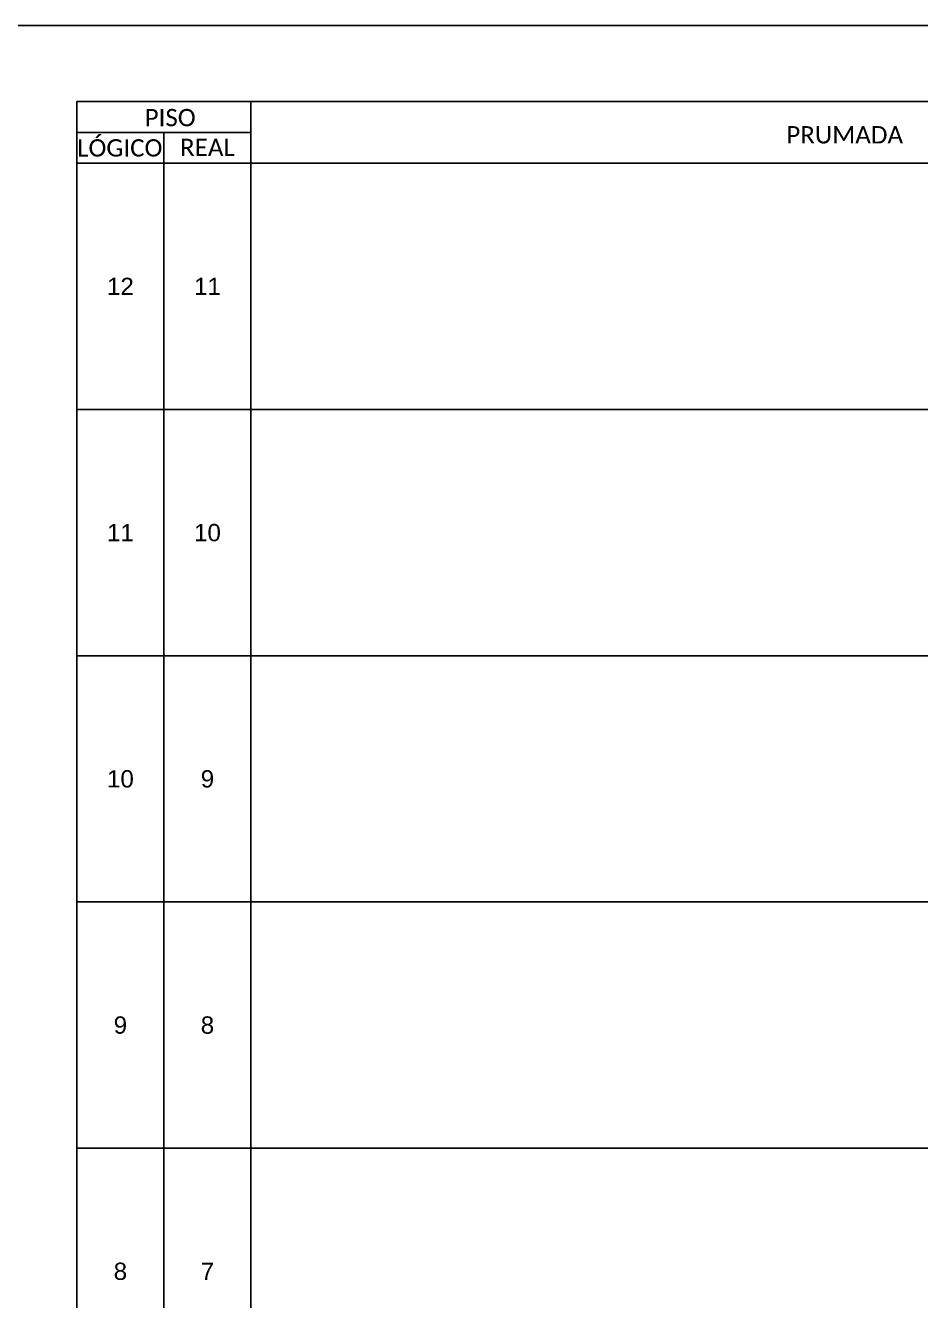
# Model space of a CAD drawing. Header units: metres. Extents: x -0.1 to 58.9, y -0.1 to 41.6.
# Drawn here: x 43.94 to 48.65, y 34.92 to 41.62 of the extents above; entities that cross this region are included whole.
import ezdxf
from ezdxf.enums import TextEntityAlignment as Align

# ---------------------------------------------------------------- set-up
doc = ezdxf.new("R2010")
doc.units = ezdxf.units.M
doc.styles.add('ARIAL', font='arial.ttf')
doc.styles.add('WMF-Calibri0', font='calibri.ttf')

msp = doc.modelspace()

# ---------------------------------------------------------------- linework, layer by layer
at = {"color": 7}
msp.add_lwpolyline([(-0.1201, -0.0779), (58.9181, -0.0779), (58.9181, 41.6209), (-0.1201, 41.6209)], close=True, dxfattribs=at)
at = {"color": 0}
for points in [[(44.2118, 41.0591), (45.1271, 41.0591), (45.1271, 41.2217), (44.2118, 41.2217)], [(44.2118, 40.8965), (45.1271, 40.8965), (45.1271, 41.0591), (44.2118, 41.0591)]]:
    msp.add_lwpolyline(points, close=True, dxfattribs=at)
for points in [[(45.1271, 40.8965), (52.9972, 40.8965), (52.9972, 41.2217), (45.1271, 41.2217), (45.1271, 41.2217), (45.1271, 41.0591)], [(44.6694, 40.8965), (44.6694, 41.0591)]]:
    msp.add_lwpolyline(points)
for points in [[(44.2118, 40.8965), (44.6694, 40.8965), (44.6694, 39.6016), (44.2118, 39.6016)], [(44.6694, 40.8965), (45.1271, 40.8965), (45.1271, 39.6016), (44.6694, 39.6016)], [(45.1271, 40.8965), (51.6242, 40.8965), (51.6242, 39.6016), (45.1271, 39.6016)], [(44.2118, 39.6016), (44.6694, 39.6016), (44.6694, 38.3067), (44.2118, 38.3067)], [(44.6694, 39.6016), (45.1271, 39.6016), (45.1271, 38.3067), (44.6694, 38.3067)], [(45.1271, 39.6016), (51.6242, 39.6016), (51.6242, 38.3067), (45.1271, 38.3067)], [(44.2118, 38.3067), (44.6694, 38.3067), (44.6694, 37.0118), (44.2118, 37.0118)], [(44.6694, 38.3067), (45.1271, 38.3067), (45.1271, 37.0118), (44.6694, 37.0118)], [(45.1271, 38.3067), (51.6242, 38.3067), (51.6242, 37.0118), (45.1271, 37.0118)], [(44.2118, 37.0118), (44.6694, 37.0118), (44.6694, 35.717), (44.2118, 35.717)], [(44.6694, 37.0118), (45.1271, 37.0118), (45.1271, 35.717), (44.6694, 35.717)], [(45.1271, 37.0118), (51.6242, 37.0118), (51.6242, 35.717), (45.1271, 35.717)], [(44.2118, 35.717), (44.6694, 35.717), (44.6694, 34.4221), (44.2118, 34.4221)], [(44.6694, 35.717), (45.1271, 35.717), (45.1271, 34.4221), (44.6694, 34.4221)], [(45.1271, 35.717), (51.6242, 35.717), (51.6242, 34.4221), (45.1271, 34.4221)]]:
    msp.add_lwpolyline(points, close=True)

# ---------------------------------------------------------------- texts
at = {"color": 0, "style": 'WMF-Calibri0'}
for s, p in [('     PISO', (44.408, 41.0911)), ('  LÓGICO', (44.1492, 40.9318)), ('PRUMADA', (47.9415, 41.0007)), ('    REAL', (44.6261, 40.9345))]:
    msp.add_text(s, height=0.09096, dxfattribs=at).set_placement(p)
at = {"style": 'ARIAL', "flags": 12}
for tag, text, height, p in [('12', 'XX', 0.09096, (44.4406, 40.249)), ('11', '7', 0.091, (44.8982, 40.249)), ('11', 'XX', 0.09096, (44.4406, 38.9542)), ('10', '7', 0.091, (44.8982, 38.9542)), ('10', 'XX', 0.09096, (44.4406, 37.6593)), ('9', '7', 0.091, (44.8982, 37.6593)), ('9', 'XX', 0.09096, (44.4406, 36.3644)), ('8', '7', 0.091, (44.8982, 36.3644)), ('8', 'XX', 0.09096, (44.4406, 35.0695)), ('7', '7', 0.091, (44.8982, 35.0695))]:
    msp.add_attdef(tag, text=text, height=height, dxfattribs=at).set_placement(p, align=Align.MIDDLE_CENTER)

doc.saveas('drawing.dxf')
